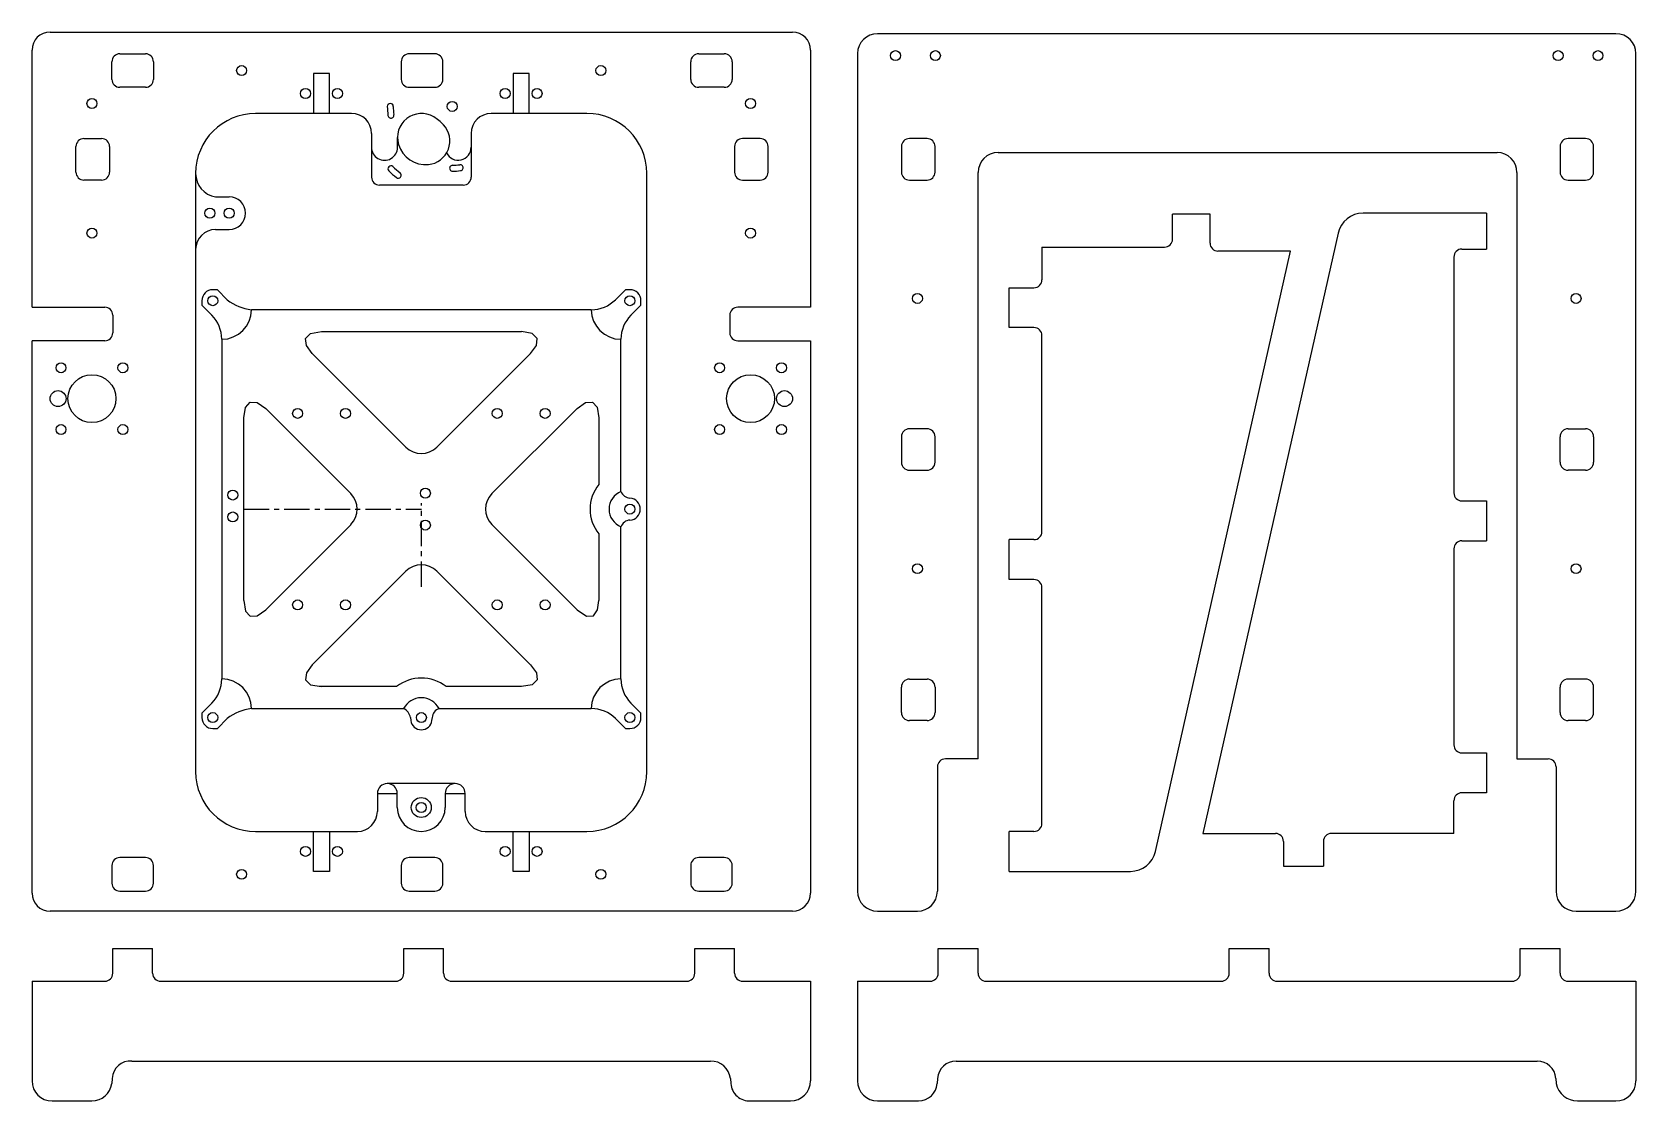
# Model space of a CAD drawing. Header units: millimetres. Extents: x -345 to 459, y -344 to 192.
import ezdxf

# ---------------------------------------------------------------- set-up
doc = ezdxf.new("R2010")
doc.units = ezdxf.units.MM
doc.linetypes.add('CENTERX2', pattern=[20.32, 12.7, -2.54, 2.54, -2.54])

msp = doc.modelspace()

# ---------------------------------------------------------------- linework, layer by layer
at = {"color": 7, "linetype": 'Continuous'}
for p, q in [((-335.86, 192.1), (36.14, 192.1)), ((448.73, 191.29), (78.74, 191.29)), ((-344.86, 54.1), (-344.86, 183.1)), ((-304.86, 168.39), (-304.86, 177.2)), ((-300.86, 181.2), (-288.05, 181.2)), ((-284.05, 177.2), (-284.05, 168.39)), ((-159.86, 177.2), (-159.86, 168.39)), ((-143.05, 181.2), (-155.86, 181.2)), ((-139.05, 168.39), (-139.05, 177.2)), ((-14.86, 168.39), (-14.86, 177.2)), ((-10.86, 181.2), (1.95, 181.2)), ((5.95, 177.2), (5.95, 168.39)), ((45.14, 183.1), (45.14, 54.1)), ((68.74, 181.29), (68.74, -238.7)), ((458.73, -238.7), (458.73, 181.29)), ((-195.86, 171.29), (-203.86, 171.29)), ((-203.86, 171.29), (-203.86, 151.29)), ((-195.86, 151.29), (-195.86, 171.29)), ((-95.86, 171.29), (-103.86, 171.29)), ((-103.86, 171.29), (-103.86, 151.29)), ((-95.86, 151.29), (-95.86, 171.29)), ((-288.05, 164.39), (-300.86, 164.39)), ((-155.86, 164.39), (-143.05, 164.39)), ((1.95, 164.39), (-10.86, 164.39)), ((-203.86, 151.29), (-232.86, 151.29)), ((-195.86, 151.29), (-203.86, 151.29)), ((-184.78, 151.29), (-195.86, 151.29)), ((-103.86, 151.29), (-114.86, 151.29)), ((-95.86, 151.29), (-103.86, 151.29)), ((-66.86, 151.29), (-95.86, 151.29)), ((-318.86, 138.7), (-310.05, 138.7)), ((-174.78, 141.29), (-174.78, 134.36)), ((-161.78, 134.29), (-161.78, 139.22)), ((-124.86, 141.29), (-124.86, 134.35)), ((19.95, 138.7), (11.14, 138.7)), ((103.55, 138.7), (94.74, 138.7)), ((433.54, 138.7), (424.73, 138.7)), ((-322.86, 121.89), (-322.86, 134.7)), ((-306.05, 134.7), (-306.05, 121.89)), ((-174.78, 134.36), (-174.78, 119.36)), ((-124.86, 134.35), (-124.86, 119.42)), ((7.14, 134.7), (7.14, 121.89)), ((23.95, 121.89), (23.95, 134.7)), ((90.74, 134.7), (90.74, 121.89)), ((107.55, 121.89), (107.55, 134.7)), ((139.14, 131.7), (389.14, 131.7)), ((420.73, 134.7), (420.73, 121.89)), ((437.54, 121.89), (437.54, 134.7)), ((-262.91, 121.24), (-262.91, 83.09)), ((-36.86, -178.7), (-36.86, 121.29)), ((129.14, -172.3), (129.14, 121.7)), ((399.14, 121.7), (399.14, -172.3)), ((-310.05, 117.89), (-318.86, 117.89)), ((-128.78, 115.36), (-170.78, 115.36)), ((11.14, 117.89), (19.95, 117.89)), ((94.74, 117.89), (103.55, 117.89)), ((424.73, 117.89), (433.54, 117.89)), ((-252.91, 109.49), (-246.11, 109.49)), ((245.33, 100.72), (226.54, 100.72)), ((226.54, 88.31), (226.54, 100.72)), ((245.33, 86.29), (245.33, 100.72)), ((383.94, 101.29), (321.99, 101.29)), ((383.94, 101.29), (383.94, 83.31)), ((-252.91, 93.09), (-246.11, 93.09)), ((309.48, 91.29), (241.74, -209.7)), ((-262.91, 83.09), (-262.91, -178.7)), ((161.14, 84.31), (222.54, 84.31)), ((161.14, 84.31), (161.14, 67.91)), ((217.99, -218.7), (285.74, 82.29)), ((285.74, 82.29), (249.33, 82.29)), ((371.54, 83.31), (383.94, 83.31)), ((367.54, 79.31), (367.54, -38.99)), ((-259.81, 57.39), (-259.81, 55.12)), ((-252.03, 62.89), (-254.31, 62.89)), ((-247.03, 57.89), (-252.03, 62.89)), ((-47.59, 62.89), (-52.59, 57.89)), ((-45.31, 62.89), (-47.59, 62.89)), ((-39.81, 55.12), (-39.81, 57.39)), ((144.74, 63.91), (157.14, 63.91)), ((144.74, 43.91), (144.74, 63.91)), ((-344.86, 54.1), (-308.45, 54.1)), ((-304.45, 50.1), (-304.45, 41.29)), ((-259.81, 55.12), (-254.81, 50.12)), ((-64.66, 52.89), (-234.96, 52.89)), ((-44.81, 50.12), (-39.81, 55.12)), ((4.74, 50.1), (4.74, 41.29)), ((45.14, 54.1), (8.74, 54.1)), ((-199.92, 41.89), (-99.7, 41.89)), ((157.14, 43.91), (144.74, 43.91)), ((-308.45, 37.29), (-344.86, 37.29)), ((-344.86, -239.7), (-344.86, 37.29)), ((-249.81, 38.05), (-249.81, -132.25)), ((-49.81, -38.24), (-49.81, 38.05)), ((8.74, 37.29), (45.14, 37.29)), ((45.14, 37.29), (45.14, -239.7)), ((161.14, -58.4), (161.14, 39.91)), ((-157.59, -15.99), (-204.48, 30.89)), ((-95.15, 30.89), (-142.03, -15.99)), ((-227.81, 3.32), (-185.18, -39.32)), ((-71.81, 3.32), (-114.45, -39.32)), ((-238.81, -92.97), (-238.81, -1.24)), ((-60.81, -1.24), (-60.81, -34.73)), ((103.55, -6.8), (94.74, -6.8)), ((424.73, -6.8), (433.54, -6.8)), ((90.74, -10.8), (90.74, -23.61)), ((107.55, -23.61), (107.55, -10.8)), ((420.73, -23.61), (420.73, -10.8)), ((437.54, -10.8), (437.54, -23.61)), ((94.74, -27.61), (103.55, -27.61)), ((433.54, -27.61), (424.73, -27.61)), ((371.54, -42.99), (383.94, -42.99)), ((383.94, -42.99), (383.94, -62.99)), ((-185.18, -54.89), (-227.81, -97.53)), ((-114.46, -54.88), (-71.81, -97.53)), ((-49.81, -132.25), (-49.81, -55.97)), ((-60.81, -59.48), (-60.81, -92.97)), ((157.14, -62.4), (144.74, -62.4)), ((144.74, -82.4), (144.74, -62.4)), ((371.54, -62.99), (383.94, -62.99)), ((367.54, -66.99), (367.54, -165.3)), ((-204.48, -125.1), (-157.59, -78.22)), ((-142.56, -77.72), (-142.03, -78.22)), ((-142.03, -78.22), (-95.15, -125.1)), ((157.14, -82.4), (144.74, -82.4)), ((161.14, -204.7), (161.14, -86.4)), ((-199.92, -136.1), (-200.91, -136.08)), ((-162.18, -136.1), (-199.92, -136.1)), ((-99.7, -136.1), (-137.44, -136.1)), ((90.74, -149.11), (90.74, -136.3)), ((94.74, -132.3), (103.55, -132.3)), ((107.55, -136.3), (107.55, -149.11)), ((420.73, -149.11), (420.73, -136.3)), ((433.54, -132.3), (424.73, -132.3)), ((437.54, -149.11), (437.54, -136.3)), ((-254.81, -144.32), (-259.81, -149.32)), ((-39.81, -149.32), (-44.81, -144.32)), ((-259.81, -149.32), (-259.81, -151.6)), ((-252.03, -157.1), (-247.03, -152.1)), ((-234.96, -147.1), (-158.68, -147.1)), ((-155.31, -151.6), (-155.12, -153.03)), ((-144.5, -153.03), (-144.31, -151.6)), ((-140.94, -147.1), (-64.66, -147.1)), ((-52.59, -152.1), (-47.59, -157.1)), ((-39.81, -151.6), (-39.81, -149.32)), ((-254.31, -157.1), (-252.03, -157.1)), ((-47.59, -157.1), (-45.31, -157.1)), ((103.55, -153.11), (94.74, -153.11)), ((433.54, -153.11), (424.73, -153.11)), ((108.74, -176.3), (108.74, -238.7)), ((129.14, -172.3), (112.74, -172.3)), ((371.54, -169.3), (383.94, -169.3)), ((383.94, -169.3), (383.94, -189.3)), ((399.14, -172.3), (414.73, -172.3)), ((418.73, -176.3), (418.73, -238.7)), ((-132.86, -184.7), (-166.86, -184.7)), ((-171.86, -189.7), (-171.86, -198.7)), ((-161.86, -196.7), (-161.86, -189.7)), ((-137.86, -189.7), (-137.86, -196.7)), ((-127.86, -198.7), (-127.86, -189.7)), ((383.94, -189.3), (371.54, -189.3)), ((367.54, -209.7), (367.54, -193.3)), ((-232.91, -208.7), (-203.91, -208.7)), ((-203.91, -208.7), (-195.91, -208.7)), ((-203.91, -228.7), (-203.91, -208.7)), ((-195.91, -208.7), (-181.86, -208.7)), ((-195.91, -208.7), (-195.91, -228.7)), ((-117.86, -208.7), (-103.86, -208.7)), ((-103.86, -208.7), (-95.86, -208.7)), ((-103.86, -228.7), (-103.86, -208.7)), ((-95.86, -208.7), (-66.86, -208.7)), ((-95.86, -208.7), (-95.86, -228.7)), ((157.14, -208.7), (144.74, -208.7)), ((144.74, -228.7), (144.74, -208.7)), ((241.74, -209.7), (278.14, -209.7)), ((282.14, -213.7), (282.14, -226.11)), ((302.14, -213.7), (302.14, -226.11)), ((367.54, -209.7), (306.14, -209.7)), ((-288.05, -221.8), (-300.86, -221.8)), ((-143.05, -221.8), (-155.86, -221.8)), ((1.95, -221.8), (-10.86, -221.8)), ((-304.86, -225.8), (-304.86, -234.61)), ((-284.05, -234.61), (-284.05, -225.8)), ((-195.91, -228.7), (-203.91, -228.7)), ((-159.86, -225.8), (-159.86, -234.61)), ((-139.05, -234.61), (-139.05, -225.8)), ((-95.86, -228.7), (-103.86, -228.7)), ((-14.86, -225.8), (-14.86, -234.61)), ((5.95, -234.61), (5.95, -225.8)), ((144.74, -228.7), (205.49, -228.7)), ((282.14, -226.11), (302.14, -226.11)), ((-300.86, -238.61), (-288.05, -238.61)), ((-155.86, -238.61), (-143.05, -238.61)), ((-10.86, -238.61), (1.95, -238.61)), ((36.14, -248.7), (-335.86, -248.7)), ((78.74, -248.7), (98.74, -248.7)), ((428.73, -248.7), (448.73, -248.7)), ((-304.45, -267.4), (-284.45, -267.4)), ((-304.45, -279.8), (-304.45, -267.4)), ((-284.45, -279.8), (-284.45, -267.4)), ((-158.65, -267.4), (-138.65, -267.4)), ((-158.65, -279.8), (-158.65, -267.4)), ((-138.65, -279.8), (-138.65, -267.4)), ((-12.84, -267.4), (7.16, -267.4)), ((-12.84, -279.8), (-12.84, -267.4)), ((7.16, -279.8), (7.16, -267.4)), ((109.14, -267.4), (129.14, -267.4)), ((109.14, -279.8), (109.14, -267.4)), ((129.14, -279.8), (129.14, -267.4)), ((254.95, -267.4), (274.95, -267.4)), ((254.95, -279.8), (254.95, -267.4)), ((274.95, -279.8), (274.95, -267.4)), ((400.75, -267.4), (420.75, -267.4)), ((400.75, -279.8), (400.75, -267.4)), ((420.75, -279.8), (420.75, -267.4)), ((-344.86, -283.8), (-308.45, -283.8)), ((-344.86, -283.8), (-344.86, -333.8)), ((-280.45, -283.8), (-162.65, -283.8)), ((-134.65, -283.8), (-16.84, -283.8)), ((11.16, -283.8), (45.14, -283.8)), ((45.14, -283.8), (45.14, -333.8)), ((68.74, -283.8), (105.14, -283.8)), ((68.74, -283.8), (68.74, -333.8)), ((133.14, -283.8), (250.95, -283.8)), ((278.95, -283.8), (396.75, -283.8)), ((424.75, -283.8), (458.73, -283.8)), ((458.73, -283.8), (458.73, -333.8)), ((-294.86, -323.8), (-4.86, -323.8)), ((118.15, -323.8), (409.23, -323.8)), ((-304.77, -332.49), (-304.94, -335.11)), ((5.05, -332.49), (5.22, -335.11)), ((108.82, -332.54), (108.66, -335.05)), ((418.65, -332.49), (418.82, -335.11)), ((-334.86, -343.8), (-314.86, -343.8)), ((15.14, -343.8), (35.14, -343.8)), ((78.74, -343.8), (99.32, -343.8)), ((429.43, -343.8), (448.73, -343.8))]:
    msp.add_line(p, q, dxfattribs=at)
at = {"color": 7, "linetype": 'CENTERX2'}
for p, q in [((-238.81, -47.1), (-149.81, -47.1)), ((-149.81, -85.99), (-149.81, -44.07)), ((-171.86, -189.7), (-161.86, -189.7)), ((-137.86, -189.7), (-127.86, -189.7))]:
    msp.add_line(p, q, dxfattribs=at)
at = {"color": 7, "linetype": 'Continuous', "flags": 128}
for points in [[(-204.48, 30.89), (-207.43, 34.92), (-207.79, 38.44), (-205.36, 40.94), (-199.92, 41.89)], [(-95.15, 30.89), (-92.2, 34.94), (-91.84, 38.44), (-94.27, 40.92), (-99.7, 41.89)], [(-238.81, -1.24), (-237.9, 3.93), (-235.59, 6.54), (-232.14, 6.4), (-227.81, 3.32)], [(-71.81, 3.32), (-67.52, 6.37), (-64.03, 6.54), (-61.69, 3.96), (-60.81, -1.24)], [(-238.81, -92.97), (-237.94, -98.19), (-235.59, -100.75), (-232.09, -100.56), (-227.81, -97.53)], [(-71.81, -97.53), (-67.06, -100.74), (-63.59, -100.53), (-61.48, -97.67), (-60.81, -92.97)], [(-204.48, -125.1), (-207.43, -129.12), (-207.79, -132.65), (-205.36, -135.15), (-199.92, -136.1)], [(-95.15, -125.1), (-92.2, -129.15), (-91.84, -132.65), (-94.27, -135.12), (-99.7, -136.1)]]:
    msp.add_lwpolyline(points, dxfattribs=at)
at = {"color": 7, "linetype": 'Continuous'}
for centre, radius in [((87.74, 180.29), 2.5), ((107.74, 180.29), 2.5), ((419.73, 180.29), 2.5), ((439.73, 180.29), 2.5), ((-239.86, 172.79), 2.5), ((-59.86, 172.79), 2.5), ((-207.86, 161.29), 2.5), ((-191.86, 161.29), 2.5), ((-107.86, 161.29), 2.5), ((-91.86, 161.29), 2.5), ((-314.86, 156.29), 2.5), ((-134.36, 154.79), 2.5), ((15.14, 156.29), 2.5), ((-255.76, 101.29), 2.5), ((-246.11, 101.29), 2.5), ((-314.86, 91.29), 2.5), ((15.14, 91.29), 2.5), ((-254.31, 57.39), 2.5), ((-45.31, 57.39), 2.5), ((98.74, 58.54), 2.5), ((428.73, 58.54), 2.5), ((-330.36, 23.79), 2.5), ((-299.36, 23.79), 2.5), ((-0.36, 23.79), 2.5), ((30.64, 23.79), 2.5), ((-314.86, 8.3), 12), ((15.14, 8.3), 12), ((-331.85, 8.3), 4), ((32.15, 8.3), 4), ((-211.81, 0.9), 2.5), ((-187.81, 0.9), 2.5), ((-111.81, 0.9), 2.5), ((-87.81, 0.9), 2.5), ((-330.36, -7.2), 2.5), ((-299.36, -7.2), 2.5), ((-0.36, -7.2), 2.5), ((30.64, -7.2), 2.5), ((-244.31, -40.03), 2.5), ((-147.81, -39.1), 2.5), ((-45.31, -47.1), 2.5), ((-244.31, -51.03), 2.5), ((-147.81, -55.1), 2.5), ((98.74, -76.95), 2.5), ((428.73, -76.95), 2.5), ((-211.81, -95.1), 2.5), ((-187.81, -95.1), 2.5), ((-111.81, -95.1), 2.5), ((-87.81, -95.1), 2.5), ((-254.31, -151.6), 2.5), ((-149.81, -151.6), 2.5), ((-45.31, -151.6), 2.5), ((-149.86, -196.7), 5), ((-149.86, -196.7), 2.5), ((-207.86, -218.7), 2.5), ((-191.86, -218.7), 2.5), ((-107.86, -218.7), 2.5), ((-91.86, -218.7), 2.5), ((-239.86, -230.2), 2.5), ((-59.86, -230.2), 2.5)]:
    msp.add_circle(centre, radius, dxfattribs=at)
for centre, radius, start, end in [((-335.86, 183.1), 9, 90, 180), ((36.14, 183.1), 9, 0, 90), ((78.74, 181.29), 10, 90, 180), ((448.73, 181.29), 10, 0, 90), ((-300.86, 177.2), 4, 90, 180), ((-288.05, 177.2), 4, 0, 90), ((-155.86, 177.2), 4, 90, 180), ((-143.05, 177.2), 4, 0, 90), ((-10.86, 177.2), 4, 90, 180), ((1.95, 177.2), 4, 0, 90), ((-300.86, 168.39), 4, 180, 270), ((-288.05, 168.39), 4, 270, 0), ((-155.86, 168.39), 4, 180, 270), ((-143.05, 168.39), 4, 270, 0), ((-10.86, 168.39), 4, 180, 270), ((1.95, 168.39), 4, 270, 0), ((-165.36, 154.8), 1.5, 0.49656, 180.12053), ((-133.35, 154.86), 33.51, 180.12053, 187.87947), ((-142.07, 154.32), 21.79, 178.70947, 189.60312), ((-232.86, 121.24), 30.05, 90, 180), ((-184.78, 141.29), 10, 0, 90), ((-165.05, 150.45), 1.51, 187.0436, 8.71535), ((-149.76, 139.22), 12.02, 59.27083, 196.84886), ((-147.4, 137.5), 11.88, 275.31273, 43.28067), ((-155.09, 130.27), 22.43, 43.28067, 59.27083), ((-114.86, 141.29), 10, 90, 180), ((-66.86, 121.29), 30, 0, 90), ((-318.86, 134.7), 4, 90, 180), ((-310.05, 134.7), 4, 0, 90), ((11.14, 134.7), 4, 90, 180), ((19.95, 134.7), 4, 0, 90), ((94.74, 134.7), 4, 90, 180), ((103.55, 134.7), 4, 0, 90), ((424.73, 134.7), 4, 90, 180), ((433.54, 134.7), 4, 0, 90), ((-168.28, 134.29), 6.5, 179.37394, 0), ((-147.62, 139.87), 14.25, 196.84886, 275.31273), ((-131.35, 134.35), 6.49, 206.2343, 0), ((139.14, 121.7), 10, 90, 180), ((389.14, 121.7), 10, 0, 90), ((-318.86, 121.89), 4, 180, 270), ((-310.05, 121.89), 4, 270, 0), ((-251.01, 121.24), 11.9, 180, 260.80435), ((-165.11, 123.55), 1.5, 45.785, 225.33333), ((-138.28, 150.69), 39.66, 225.33333, 232.66667), ((-134.75, 154.75), 42.03, 225.785, 232.21262), ((-161.42, 120.34), 1.5, 232.66667, 52.21262), ((-134.16, 123.79), 1.5, 90.33333, 270.95553), ((-134.32, 149.97), 24.68, 270.33333, 278.67732), ((-134.68, 154.55), 32.26, 270.95553, 278.05494), ((-130.37, 124.09), 1.5, 278.05494, 98.67732), ((11.14, 121.89), 4, 180, 270), ((19.95, 121.89), 4, 270, 0), ((94.74, 121.89), 4, 180, 270), ((103.55, 121.89), 4, 270, 0), ((424.73, 121.89), 4, 180, 270), ((433.54, 121.89), 4, 270, 0), ((-170.78, 119.36), 4, 180, 270), ((-128.78, 119.29), 3.92, 270, 1.87874), ((-246.11, 101.29), 8.2, 270, 90), ((321.99, 88.48), 12.81, 90, 167.31523), ((-252.91, 83.09), 10, 90, 180), ((222.54, 88.31), 4, 270, 0), ((249.33, 86.29), 4, 180, 270), ((371.54, 79.31), 4, 90, 180), ((157.14, 67.91), 4, 270, 0), ((-254.31, 57.39), 5.5, 90, 180), ((-232.12, 76.82), 24.09, 231.76683, 263.23317), ((-64.66, 69.97), 17.07, 270, 315), ((-45.31, 57.39), 5.5, 0, 90), ((-308.45, 50.1), 4, 0, 90), ((-266.88, 38.05), 17.07, 0, 45), ((-249.81, 52.89), 14.85, 270, 0), ((-49.81, 52.89), 14.85, 180, 270), ((-32.74, 38.05), 17.07, 135, 180), ((8.74, 50.1), 4, 90, 180), ((-308.45, 41.29), 4, 270, 0), ((8.74, 41.29), 4, 180, 270), ((157.14, 39.91), 4, 0, 90), ((94.74, -10.8), 4, 90, 180), ((103.55, -10.8), 4, 0, 90), ((424.73, -10.8), 4, 90, 180), ((433.54, -10.8), 4, 0, 90), ((-149.81, -8.21), 11, 225, 315), ((94.74, -23.61), 4, 180, 270), ((103.55, -23.61), 4, 270, 0), ((424.73, -23.61), 4, 180, 270), ((433.54, -23.61), 4, 270, 0), ((-192.96, -47.1), 11.01, 315, 45), ((-106.66, -47.1), 11.01, 135, 224.92578), ((-46.02, -47.1), 19.29, 140.09274, 219.90726), ((-46.14, -47.1), 9.6, 112.5, 247.5), ((-44.73, -36.13), 5.51, 202.5, 263.88481), ((371.54, -38.99), 4, 180, 270), ((-45.61, -47.1), 5.51, 273.0673, 86.9327), ((-45.04, -57.66), 5.06, 93.0673, 160.54789), ((157.14, -58.4), 4, 270, 0), ((371.54, -66.99), 4, 90, 180), ((-149.81, -85.99), 11, 45, 135), ((157.14, -86.4), 4, 0, 90), ((-266.88, -132.25), 17.07, 315, 0), ((-249.81, -147.1), 14.85, 0, 90), ((-149.81, -151.62), 19.85, 51.43342, 128.56658), ((-49.81, -147.1), 14.85, 90, 180), ((-32.74, -132.25), 17.07, 180, 225), ((94.74, -136.3), 4, 90, 180), ((103.55, -136.3), 4, 0, 90), ((424.73, -136.3), 4, 90, 180), ((433.54, -136.3), 4, 0, 90), ((-149.81, -151.66), 9.97, 27.18757, 152.81243), ((-254.31, -151.6), 5.5, 180, 270), ((-232.12, -171.03), 24.09, 96.76683, 128.23317), ((-161, -152.35), 5.74, 7.5, 66.11519), ((-139.26, -151.87), 5.06, 109.45211, 176.9327), ((-64.66, -164.17), 17.07, 45, 90), ((-45.31, -151.6), 5.5, 270, 0), ((94.74, -149.11), 4, 180, 270), ((103.55, -149.11), 4, 270, 0), ((424.73, -149.11), 4, 180, 270), ((433.54, -149.11), 4, 270, 0), ((-149.81, -152.33), 5.36, 187.5, 352.5), ((371.54, -165.3), 4, 180, 270), ((112.74, -176.3), 4, 90, 180), ((414.73, -176.3), 4, 0, 90), ((-232.91, -178.7), 30, 180, 270), ((-166.86, -189.7), 5, 0, 180), ((-132.86, -189.7), 5, 0, 180), ((-66.86, -178.7), 30, 270, 0), ((371.54, -193.3), 4, 90, 180), ((-181.86, -198.7), 10, 270, 0), ((-149.86, -196.7), 12, 180, 0), ((-117.86, -198.7), 10, 180, 270), ((157.14, -204.7), 4, 270, 0), ((278.14, -213.7), 4, 0, 90), ((306.14, -213.7), 4, 90, 180), ((-300.86, -225.8), 4, 90, 180), ((-288.05, -225.8), 4, 0, 90), ((-155.86, -225.8), 4, 90, 180), ((-143.05, -225.8), 4, 0, 90), ((-10.86, -225.8), 4, 90, 180), ((1.95, -225.8), 4, 0, 90), ((205.49, -215.89), 12.81, 270, 347.31523), ((-335.86, -239.7), 9, 180, 270), ((-300.86, -234.61), 4, 180, 270), ((-288.05, -234.61), 4, 270, 0), ((-155.86, -234.61), 4, 180, 270), ((-143.05, -234.61), 4, 270, 0), ((-10.86, -234.61), 4, 180, 270), ((1.95, -234.61), 4, 270, 0), ((36.14, -239.7), 9, 270, 0), ((78.74, -238.7), 10, 180, 270), ((98.74, -238.7), 10, 270, 0), ((428.73, -238.7), 10, 180, 270), ((448.73, -238.7), 10, 270, 0), ((-308.45, -279.8), 4, 270, 0), ((-280.45, -279.8), 4, 180, 270), ((-162.65, -279.8), 4, 270, 0), ((-134.65, -279.8), 4, 180, 270), ((-16.84, -279.8), 4, 270, 0), ((11.16, -279.8), 4, 180, 270), ((105.14, -279.8), 4, 270, 0), ((133.14, -279.8), 4, 180, 270), ((250.95, -279.8), 4, 270, 0), ((278.95, -279.8), 4, 180, 270), ((396.75, -279.8), 4, 270, 0), ((424.75, -279.8), 4, 180, 270), ((-295.47, -333.1), 9.32, 86.25, 176.25), ((-4.86, -333.8), 10, 7.5, 90), ((118.15, -333.15), 9.35, 90, 176.25), ((409.23, -333.25), 9.45, 4.60348, 90), ((-334.86, -333.8), 10, 180, 270), ((-314.86, -333.8), 10, 270, 352.5), ((14.53, -334.5), 9.32, 183.75, 273.75), ((35.14, -333.8), 10, 270, 0), ((78.74, -333.8), 10, 180, 270), ((99.32, -334.44), 9.36, 270, 356.25), ((429.43, -332.97), 10.83, 191.35133, 270), ((448.73, -333.8), 10, 270, 0)]:
    msp.add_arc(centre, radius, start, end, dxfattribs=at)

doc.saveas('drawing.dxf')
